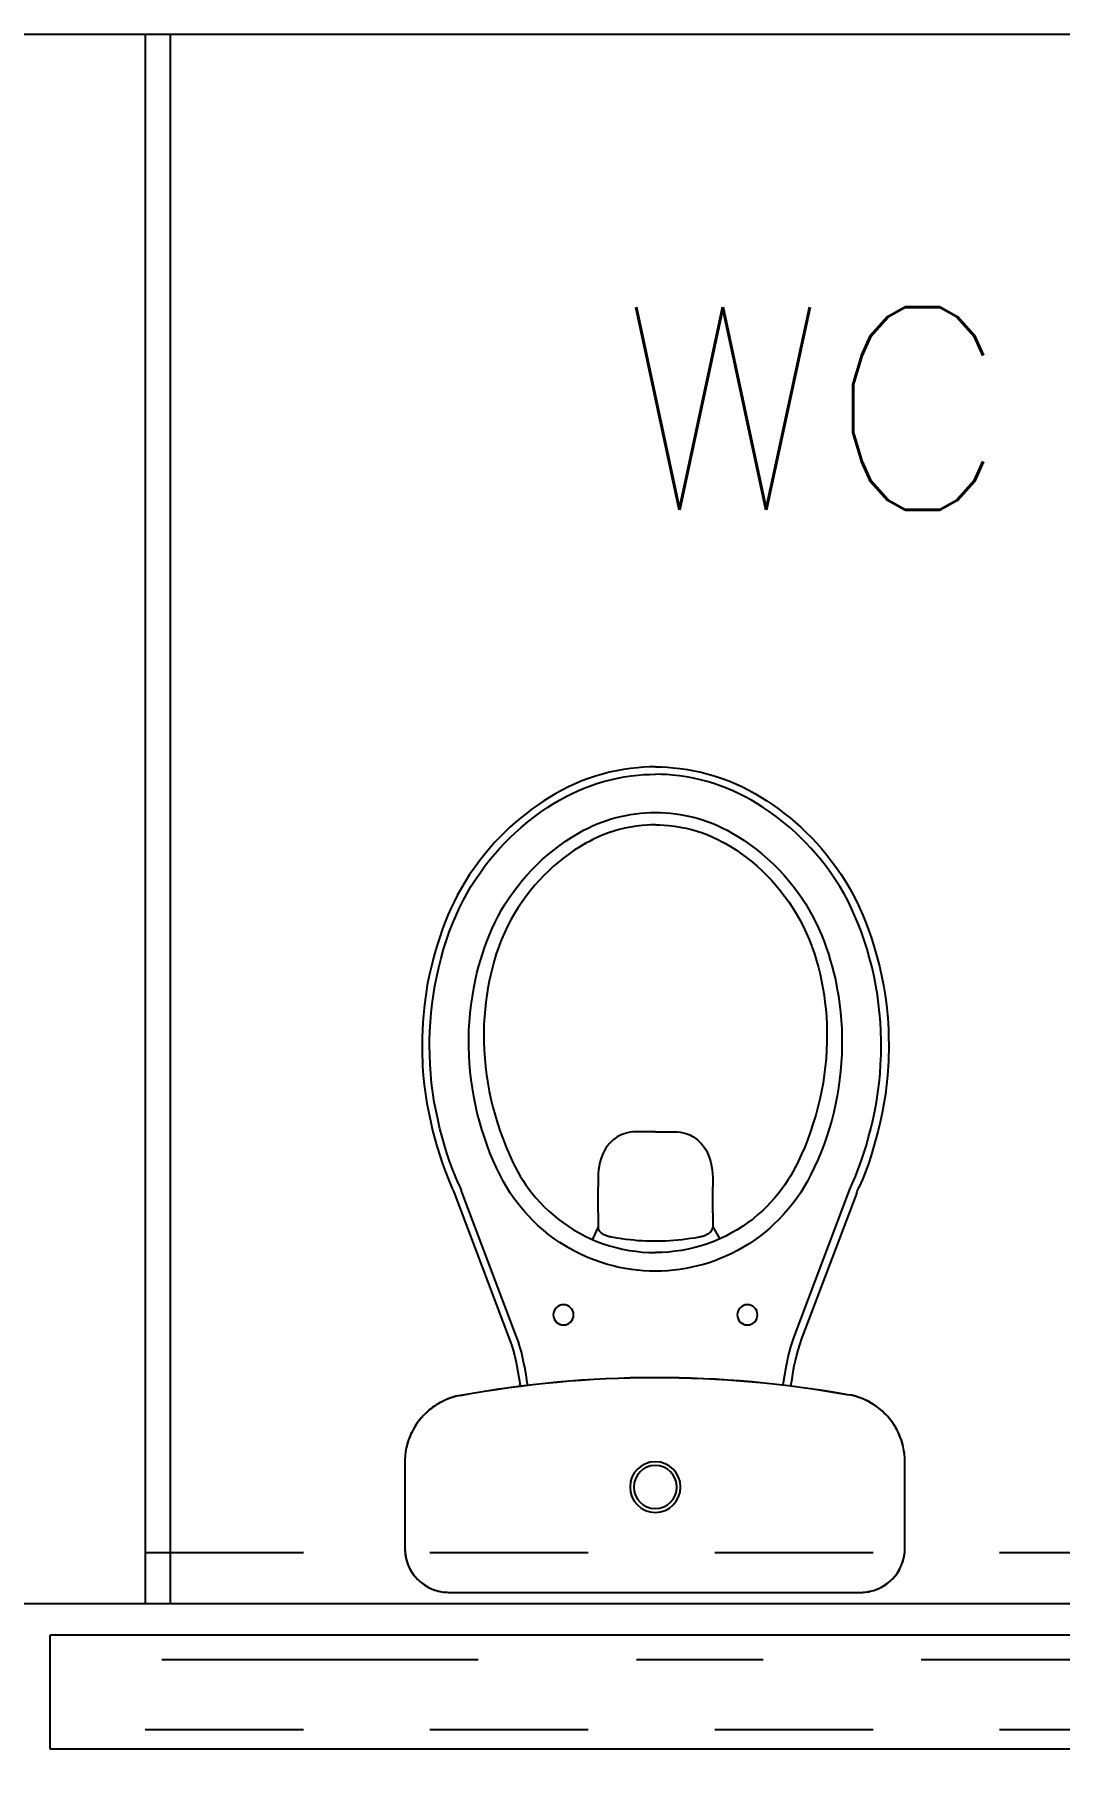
# Model space of a CAD drawing. Header units: millimetres. Extents: x 188.6 to 263.2, y 40.1 to 120.1.
# Drawn here: x 241.396 to 242.205, y 70.647 to 72.01 of the extents above; entities that cross this region are included whole.
import ezdxf

# ---------------------------------------------------------------- set-up
doc = ezdxf.new("R2010")
doc.units = ezdxf.units.MM
for name, pattern in [('ACAD_ISO14W100', [24, 12, -3, 0, -3, 0, -3, 0, -3]), ('DASHDOT2', [0.5, 0.25, -0.125, 0, -0.125]), ('HIDDEN2', [0.1875, 0.125, -0.0625])]:
    doc.linetypes.add(name, pattern=pattern)
for name, color, linetype in [('ARQ', 8, 'Continuous'), ('ARQ-TXT', 8, 'Continuous'), ('ESTR-VIGAS', 11, 'HIDDEN2'), ('ESTRUTURA', 7, 'Continuous'), ('GAS-TEXTO', 7, 'Continuous'), ('NORMO-AF', 2, 'Continuous'), ('SPDA-MALHA', 162, 'ACAD_ISO14W100')]:
    doc.layers.add(name, color=color, linetype=linetype)
doc.styles.add('60-75', font='romans.shx', dxfattribs={"height": 0.12})
doc.dimstyles.new('BOLAS75', dxfattribs={"dimtxt": 0.12, "dimasz": 0.075, "dimexe": 0.18, "dimexo": 0.06, "dimgap": 0.08, "dimtad": 0, "dimzin": 4, "dimdsep": 46, "dimtxsty": '60-75', "dimblk": 'ORIGIN', "dimcen": 0.09, "dimse1": 1, "dimse2": 1, "dimclrd": 244, "dimclrt": 7, "dimadec": 0, "dimazin": 0, "dimtfac": 1.8, "dimtix": 1, "dimtmove": 2, "dimatfit": 3, "dimldrblk": 'ORIGIN', "dimfxl": 0.18, "dimtvp": 2, "dimtolj": 1, "dimtzin": 4, "dimarcsym": 0})

# ---------------------------------------------------------------- blocks, each defined once
blk = doc.blocks.new('XREF-TIPO$0$P909+cd00_p-flat-1')
at = {"color": 0}
for p, q in [((0.162, 0), (-0.162, 0)), ((0.162, 0), (0.162, -0.0003)), ((-0.1633, -0.0003), (-0.1633, -0.0003)), ((0.162, -0.0003), (0.162, -0.0003)), ((-0.1982, -0.1031), (-0.1982, -0.0352)), ((-0.1982, -0.0352), (-0.1982, -0.0352)), ((-0.1982, -0.1031), (-0.1982, -0.0352)), ((0.1968, -0.0352), (0.1968, -0.1036)), ((0.1968, -0.0352), (0.1968, -0.0352)), ((0.1968, -0.0352), (0.1968, -0.1036)), ((-0.1982, -0.1031), (-0.1982, -0.1031)), ((0.1968, -0.1036), (0.1968, -0.1036)), ((-0.1542, -0.156), (-0.1542, -0.1561)), ((0.1527, -0.1565), (0.1527, -0.1565)), ((-0.1593, -0.3162), (-0.1154, -0.2002)), ((-0.1099, -0.2023), (-0.1537, -0.3183)), ((0.1094, -0.2023), (0.1532, -0.3183)), ((0.1588, -0.3162), (0.115, -0.2002)), ((-0.0002, -0.2691), (-0.0002, -0.2689)), ((-0.0454, -0.2892), (-0.0499, -0.2795)), ((0.045, -0.2893), (0.0503, -0.2799)), ((-0.0455, -0.2967), (-0.0455, -0.2893)), ((-0.0455, -0.2967), (-0.0455, -0.2969)), ((-0.0455, -0.2969), (-0.0455, -0.2967)), ((-0.0455, -0.3002), (-0.0455, -0.2969)), ((0.045, -0.2967), (0.045, -0.2893)), ((0.045, -0.2967), (0.045, -0.2969)), ((0.045, -0.2969), (0.045, -0.2967)), ((0.045, -0.3002), (0.045, -0.2969)), ((-0.0455, -0.3002), (-0.0455, -0.3208)), ((0.045, -0.3002), (0.045, -0.3208)), ((-0.0455, -0.3283), (-0.0455, -0.3208)), ((0.045, -0.3283), (0.045, -0.3208)), ((0.1611, -0.3201), (0.1611, -0.3201)), ((-0.1109, -0.3364), (-0.1107, -0.3361)), ((-0.1105, -0.3363), (-0.1107, -0.3366)), ((0.1102, -0.3366), (0.11, -0.3363)), ((0.1104, -0.3364), (0.1102, -0.3361)), ((-0.0002, -0.3643), (-0.0158, -0.3643)), ((-0.0002, -0.3643), (0.0153, -0.3643)), ((-0.1236, -0.5115), (-0.1237, -0.5111)), ((-0.1235, -0.5111), (-0.1234, -0.5114)), ((0.1229, -0.5114), (0.123, -0.5111)), ((0.1231, -0.5115), (0.1232, -0.5111)), ((-0.0551, -0.5924), (-0.0556, -0.5922)), ((-0.0555, -0.5921), (-0.055, -0.5923)), ((0.0546, -0.5923), (0.055, -0.5921)), ((0.0547, -0.5924), (0.0551, -0.5922)), ((-0.0002, -0.607), (-0.0002, -0.6069)), ((-0.0002, -0.607), (-0.0002, -0.607))]:
    blk.add_line(p, q, dxfattribs=at)
for points in [[(-0.1982, -0.0352, 0), (-0.198, -0.0318, 0), (-0.1975, -0.0284, 0), (-0.1967, -0.0251, 0), (-0.1955, -0.0219, 0), (-0.1941, -0.0188, 0), (-0.1923, -0.0158, 0), (-0.1903, -0.0131, 0), (-0.188, -0.0106, 0), (-0.1854, -0.0083, 0), (-0.1827, -0.0062, 0), (-0.1797, -0.0045, 0), (-0.1766, -0.003, 0), (-0.1734, -0.0018, 0), (-0.1701, -0.001, 0), (-0.1667, -0.0005, 0), (-0.1633, -0.0003, 0)], [(-0.1982, -0.0352, 0), (-0.1982, -0.0345, 0), (-0.1981, -0.0331, 0), (-0.198, -0.0317, 0), (-0.1978, -0.0303, 0), (-0.1976, -0.029, 0), (-0.1974, -0.0276, 0), (-0.197, -0.0263, 0), (-0.1967, -0.025, 0), (-0.1962, -0.0236, 0), (-0.1957, -0.0224, 0), (-0.1952, -0.0211, 0), (-0.1946, -0.0198, 0), (-0.194, -0.0186, 0), (-0.1933, -0.0174, 0), (-0.1926, -0.0163, 0), (-0.1918, -0.0151, 0), (-0.191, -0.014, 0), (-0.1902, -0.0129, 0), (-0.1893, -0.0119, 0), (-0.1883, -0.0109, 0), (-0.1874, -0.0099, 0), (-0.1864, -0.009, 0), (-0.1853, -0.0081, 0), (-0.1842, -0.0073, 0), (-0.1831, -0.0065, 0), (-0.182, -0.0057, 0), (-0.1808, -0.005, 0), (-0.1796, -0.0043, 0), (-0.1784, -0.0037, 0), (-0.1771, -0.0032, 0), (-0.1758, -0.0026, 0), (-0.1745, -0.0022, 0), (-0.1732, -0.0018, 0), (-0.1719, -0.0014, 0), (-0.1706, -0.0011, 0), (-0.1692, -0.0008, 0), (-0.1678, -0.0006, 0), (-0.1665, -0.0005, 0), (-0.1651, -0.0004, 0), (-0.1637, -0.0003, 0), (-0.1633, -0.0003, 0)], [(0.162, -0.0003, 0), (0.1654, -0.0005, 0), (0.1687, -0.001, 0), (0.1721, -0.0018, 0), (0.1753, -0.003, 0), (0.1784, -0.0045, 0), (0.1813, -0.0062, 0), (0.1841, -0.0083, 0), (0.1866, -0.0106, 0), (0.1889, -0.0131, 0), (0.191, -0.0158, 0), (0.1927, -0.0188, 0), (0.1942, -0.0219, 0), (0.1953, -0.0251, 0), (0.1962, -0.0284, 0), (0.1967, -0.0318, 0), (0.1968, -0.0352, 0)], [(0.162, -0.0003, 0), (0.1627, -0.0003, 0), (0.1641, -0.0004, 0), (0.1655, -0.0005, 0), (0.1668, -0.0007, 0), (0.1682, -0.0009, 0), (0.1696, -0.0012, 0), (0.1709, -0.0015, 0), (0.1722, -0.0019, 0), (0.1735, -0.0023, 0), (0.1748, -0.0028, 0), (0.1761, -0.0033, 0), (0.1773, -0.0039, 0), (0.1786, -0.0045, 0), (0.1798, -0.0052, 0), (0.1809, -0.0059, 0), (0.1821, -0.0067, 0), (0.1832, -0.0075, 0), (0.1842, -0.0083, 0), (0.1853, -0.0092, 0), (0.1863, -0.0102, 0), (0.1873, -0.0111, 0), (0.1882, -0.0122, 0), (0.1891, -0.0132, 0), (0.1899, -0.0143, 0), (0.1907, -0.0154, 0), (0.1915, -0.0166, 0), (0.1922, -0.0177, 0), (0.1928, -0.0189, 0), (0.1934, -0.0202, 0), (0.194, -0.0214, 0), (0.1945, -0.0227, 0), (0.195, -0.024, 0), (0.1954, -0.0253, 0), (0.1958, -0.0266, 0), (0.1961, -0.028, 0), (0.1963, -0.0293, 0), (0.1965, -0.0307, 0), (0.1967, -0.0321, 0), (0.1968, -0.0334, 0), (0.1968, -0.0348, 0), (0.1968, -0.0352, 0)], [(-0.1542, -0.156, 0), (-0.1571, -0.1554, 0), (-0.16, -0.1546, 0), (-0.1629, -0.1536, 0), (-0.1657, -0.1525, 0), (-0.1685, -0.1512, 0), (-0.1712, -0.1498, 0), (-0.1737, -0.1482, 0), (-0.1762, -0.1465, 0), (-0.1786, -0.1446, 0), (-0.1809, -0.1426, 0), (-0.1831, -0.1405, 0), (-0.1851, -0.1383, 0), (-0.187, -0.136, 0), (-0.1888, -0.1335, 0), (-0.1904, -0.131, 0), (-0.1919, -0.1284, 0), (-0.1932, -0.1256, 0), (-0.1944, -0.1229, 0), (-0.1955, -0.1201, 0), (-0.1963, -0.1172, 0), (-0.197, -0.1142, 0), (-0.1976, -0.1113, 0), (-0.1979, -0.1083, 0), (-0.1981, -0.1053, 0), (-0.1982, -0.1031, 0)], [(-0.1542, -0.1561, 0), (-0.1544, -0.156, 0), (-0.1561, -0.1557, 0), (-0.1578, -0.1553, 0), (-0.1594, -0.1548, 0), (-0.1611, -0.1543, 0), (-0.1627, -0.1538, 0), (-0.1643, -0.1532, 0), (-0.1658, -0.1525, 0), (-0.1674, -0.1518, 0), (-0.1689, -0.151, 0), (-0.1704, -0.1502, 0), (-0.1719, -0.1494, 0), (-0.1734, -0.1485, 0), (-0.1748, -0.1475, 0), (-0.1762, -0.1466, 0), (-0.1775, -0.1455, 0), (-0.1789, -0.1445, 0), (-0.1802, -0.1434, 0), (-0.1814, -0.1422, 0), (-0.1826, -0.141, 0), (-0.1838, -0.1398, 0), (-0.185, -0.1385, 0), (-0.1861, -0.1372, 0), (-0.1871, -0.1359, 0), (-0.1881, -0.1345, 0), (-0.1891, -0.1331, 0), (-0.19, -0.1317, 0), (-0.1909, -0.1302, 0), (-0.1917, -0.1287, 0), (-0.1925, -0.1272, 0), (-0.1933, -0.1257, 0), (-0.194, -0.1241, 0), (-0.1946, -0.1225, 0), (-0.1952, -0.1209, 0), (-0.1957, -0.1193, 0), (-0.1962, -0.1177, 0), (-0.1966, -0.116, 0), (-0.197, -0.1143, 0), (-0.1973, -0.1127, 0), (-0.1976, -0.111, 0), (-0.1978, -0.1093, 0), (-0.198, -0.1076, 0), (-0.1981, -0.1059, 0), (-0.1982, -0.1042, 0), (-0.1982, -0.1031, 0)], [(0.1968, -0.1036, 0), (0.1967, -0.1066, 0), (0.1965, -0.1096, 0), (0.1961, -0.1126, 0), (0.1955, -0.1156, 0), (0.1947, -0.1185, 0), (0.1938, -0.1214, 0), (0.1927, -0.1242, 0), (0.1915, -0.127, 0), (0.1901, -0.1297, 0), (0.1885, -0.1323, 0), (0.1868, -0.1348, 0), (0.185, -0.1372, 0), (0.1831, -0.1395, 0), (0.181, -0.1417, 0), (0.1788, -0.1438, 0), (0.1765, -0.1457, 0), (0.1741, -0.1476, 0), (0.1715, -0.1492, 0), (0.169, -0.1507, 0), (0.1663, -0.1521, 0), (0.1635, -0.1533, 0), (0.1607, -0.1544, 0), (0.1578, -0.1553, 0), (0.1549, -0.1561, 0), (0.1527, -0.1565, 0)], [(0.1968, -0.1036, 0), (0.1968, -0.1038, 0), (0.1968, -0.1055, 0), (0.1967, -0.1072, 0), (0.1966, -0.1089, 0), (0.1964, -0.1107, 0), (0.1961, -0.1123, 0), (0.1958, -0.114, 0), (0.1955, -0.1157, 0), (0.1951, -0.1173, 0), (0.1946, -0.119, 0), (0.1941, -0.1206, 0), (0.1935, -0.1222, 0), (0.1929, -0.1238, 0), (0.1922, -0.1254, 0), (0.1915, -0.127, 0), (0.1908, -0.1285, 0), (0.19, -0.13, 0), (0.1891, -0.1314, 0), (0.1882, -0.1329, 0), (0.1872, -0.1343, 0), (0.1862, -0.1357, 0), (0.1852, -0.1371, 0), (0.1841, -0.1384, 0), (0.183, -0.1397, 0), (0.1818, -0.1409, 0), (0.1806, -0.1421, 0), (0.1794, -0.1433, 0), (0.1781, -0.1444, 0), (0.1768, -0.1455, 0), (0.1755, -0.1465, 0), (0.1741, -0.1476, 0), (0.1727, -0.1485, 0), (0.1713, -0.1494, 0), (0.1698, -0.1503, 0), (0.1683, -0.1511, 0), (0.1668, -0.1519, 0), (0.1652, -0.1526, 0), (0.1636, -0.1533, 0), (0.1621, -0.1539, 0), (0.1604, -0.1545, 0), (0.1588, -0.155, 0), (0.1572, -0.1555, 0), (0.1555, -0.1559, 0), (0.1538, -0.1563, 0), (0.1527, -0.1565, 0)], [(-0.1154, -0.2002, 0), (-0.1154, -0.2002, 0), (-0.114, -0.1961, 0), (-0.1127, -0.1919, 0), (-0.1116, -0.1877, 0), (-0.1106, -0.1834, 0), (-0.1097, -0.1791, 0), (-0.1089, -0.1747, 0), (-0.1077, -0.1674, 0), (-0.1071, -0.1634, 0)], [(-0.1011, -0.1641, 0), (-0.1014, -0.1661, 0), (-0.1024, -0.1722, 0), (-0.1035, -0.1783, 0), (-0.1043, -0.1824, 0), (-0.1051, -0.1864, 0), (-0.1061, -0.1904, 0), (-0.1072, -0.1944, 0), (-0.1085, -0.1984, 0), (-0.1099, -0.2023, 0)], [(0.1007, -0.1643, 0), (0.101, -0.1661, 0), (0.1019, -0.1722, 0), (0.103, -0.1783, 0), (0.1038, -0.1824, 0), (0.1046, -0.1864, 0), (0.1056, -0.1904, 0), (0.1067, -0.1944, 0), (0.108, -0.1984, 0), (0.1094, -0.2023, 0)], [(0.115, -0.2002, 0), (0.115, -0.2002, 0), (0.1135, -0.1961, 0), (0.1122, -0.1919, 0), (0.1111, -0.1877, 0), (0.1101, -0.1834, 0), (0.1092, -0.1791, 0), (0.1084, -0.1747, 0), (0.1072, -0.1674, 0), (0.1066, -0.1636, 0)], [(-0.0002, -0.2542, 0), (-0.005, -0.2543, 0), (-0.0098, -0.2545, 0), (-0.0145, -0.2549, 0), (-0.0192, -0.2555, 0), (-0.024, -0.2563, 0), (-0.0288, -0.2572, 0), (-0.0335, -0.2583, 0), (-0.0382, -0.2596, 0), (-0.0437, -0.2613, 0), (-0.049, -0.2632, 0), (-0.0543, -0.2653, 0), (-0.0595, -0.2677, 0), (-0.0637, -0.2698, 0), (-0.0678, -0.272, 0), (-0.0719, -0.2744, 0), (-0.0758, -0.2769, 0), (-0.0797, -0.2796, 0), (-0.0843, -0.283, 0), (-0.0887, -0.2866, 0), (-0.093, -0.2903, 0), (-0.0971, -0.2943, 0), (-0.1003, -0.2976, 0), (-0.1035, -0.3011, 0), (-0.1065, -0.3047, 0), (-0.1094, -0.3084, 0), (-0.1122, -0.3122, 0), (-0.1151, -0.3165, 0), (-0.1179, -0.3209, 0), (-0.1205, -0.3254, 0), (-0.1229, -0.33, 0)], [(0.1224, -0.33, 0), (0.12, -0.3254, 0), (0.1174, -0.3209, 0), (0.1146, -0.3165, 0), (0.1117, -0.3122, 0), (0.1083, -0.3076, 0), (0.1047, -0.3031, 0), (0.101, -0.2989, 0), (0.0971, -0.2947, 0), (0.0937, -0.2915, 0), (0.0902, -0.2883, 0), (0.0867, -0.2853, 0), (0.083, -0.2824, 0), (0.0792, -0.2796, 0), (0.0745, -0.2764, 0), (0.0697, -0.2734, 0), (0.0647, -0.2706, 0), (0.0596, -0.268, 0), (0.0554, -0.266, 0), (0.051, -0.2642, 0), (0.0467, -0.2625, 0), (0.0422, -0.2609, 0), (0.0377, -0.2596, 0), (0.0331, -0.2583, 0), (0.0285, -0.2573, 0), (0.0238, -0.2563, 0), (0.0191, -0.2556, 0), (0.0143, -0.255, 0), (0.0095, -0.2545, 0), (0.0046, -0.2543, 0), (-0.0002, -0.2542, 0)], [(-0.1107, -0.3361, 0), (-0.1107, -0.3361, 0), (-0.1089, -0.3327, 0), (-0.107, -0.3294, 0), (-0.105, -0.3262, 0), (-0.1025, -0.3224, 0), (-0.0999, -0.3188, 0), (-0.0972, -0.3153, 0), (-0.0943, -0.3118, 0), (-0.0912, -0.3084, 0), (-0.0881, -0.3051, 0), (-0.0847, -0.3019, 0), (-0.0813, -0.2989, 0), (-0.0774, -0.2956, 0), (-0.0733, -0.2926, 0), (-0.0692, -0.2897, 0), (-0.0649, -0.2869, 0), (-0.0604, -0.2844, 0), (-0.0558, -0.282, 0), (-0.0512, -0.2798, 0), (-0.0464, -0.2777, 0), (-0.0414, -0.2759, 0), (-0.0364, -0.2742, 0), (-0.0312, -0.2728, 0), (-0.0261, -0.2716, 0), (-0.021, -0.2706, 0), (-0.0158, -0.2699, 0), (-0.0106, -0.2693, 0), (-0.0054, -0.269, 0), (-0.0002, -0.2689, 0)], [(0.1102, -0.3361, 0), (0.1102, -0.3361, 0), (0.1084, -0.3327, 0), (0.1065, -0.3294, 0), (0.1045, -0.3262, 0), (0.102, -0.3224, 0), (0.0994, -0.3188, 0), (0.0967, -0.3153, 0), (0.0938, -0.3118, 0), (0.0908, -0.3084, 0), (0.0876, -0.3051, 0), (0.0843, -0.3019, 0), (0.0808, -0.2989, 0), (0.0769, -0.2956, 0), (0.0729, -0.2926, 0), (0.0687, -0.2897, 0), (0.0644, -0.2869, 0), (0.0599, -0.2844, 0), (0.0553, -0.282, 0), (0.0507, -0.2798, 0), (0.0459, -0.2777, 0), (0.0409, -0.2759, 0), (0.0359, -0.2742, 0), (0.0308, -0.2728, 0), (0.0256, -0.2716, 0), (0.0205, -0.2706, 0), (0.0153, -0.2699, 0), (0.0101, -0.2693, 0), (0.005, -0.269, 0), (-0.0002, -0.2689, 0)], [(-0.043, -0.2844, 0), (-0.0431, -0.2844, 0), (-0.0434, -0.2847, 0), (-0.0437, -0.2851, 0), (-0.044, -0.2855, 0), (-0.0443, -0.286, 0), (-0.0446, -0.2865, 0), (-0.0449, -0.2871, 0), (-0.0451, -0.2878, 0), (-0.0453, -0.2885, 0), (-0.0454, -0.2892, 0), (-0.0455, -0.2893, 0)], [(-0.0349, -0.281, 0), (-0.0353, -0.2811, 0), (-0.036, -0.2813, 0), (-0.0367, -0.2814, 0), (-0.0374, -0.2817, 0), (-0.0382, -0.2819, 0), (-0.0388, -0.2821, 0), (-0.0395, -0.2824, 0), (-0.0401, -0.2827, 0), (-0.0407, -0.283, 0), (-0.0413, -0.2833, 0), (-0.0419, -0.2837, 0), (-0.0425, -0.284, 0), (-0.043, -0.2844, 0)], [(-0.0002, -0.2778, 0), (-0.0016, -0.2778, 0), (-0.0046, -0.2778, 0), (-0.0077, -0.2779, 0), (-0.0108, -0.2781, 0), (-0.014, -0.2783, 0), (-0.0171, -0.2786, 0), (-0.0203, -0.2789, 0), (-0.0236, -0.2793, 0), (-0.0268, -0.2797, 0), (-0.0301, -0.2802, 0), (-0.0333, -0.2807, 0), (-0.0349, -0.281, 0)], [(0.0344, -0.281, 0), (0.034, -0.281, 0), (0.0307, -0.2804, 0), (0.0274, -0.2799, 0), (0.0241, -0.2794, 0), (0.0209, -0.279, 0), (0.0176, -0.2787, 0), (0.0144, -0.2784, 0), (0.0112, -0.2781, 0), (0.008, -0.278, 0), (0.0049, -0.2778, 0), (0.0017, -0.2778, 0), (-0.0002, -0.2778, 0)], [(0.0425, -0.2844, 0), (0.0422, -0.2842, 0), (0.0416, -0.2838, 0), (0.0411, -0.2834, 0), (0.0405, -0.2831, 0), (0.0398, -0.2828, 0), (0.0392, -0.2825, 0), (0.0385, -0.2822, 0), (0.0378, -0.2819, 0), (0.0371, -0.2817, 0), (0.0364, -0.2815, 0), (0.0357, -0.2813, 0), (0.0349, -0.2811, 0), (0.0344, -0.281, 0)], [(0.045, -0.2893, 0), (0.0448, -0.2885, 0), (0.0446, -0.2878, 0), (0.0444, -0.2871, 0), (0.0441, -0.2865, 0), (0.0438, -0.2859, 0), (0.0435, -0.2854, 0), (0.0432, -0.285, 0), (0.0428, -0.2847, 0), (0.0425, -0.2844, 0), (0.0425, -0.2844, 0)], [(-0.0455, -0.2967, 0), (-0.0455, -0.2967, 0)], [(0.045, -0.2967, 0), (0.045, -0.2967, 0)], [(-0.1777, -0.372, 0), (-0.1777, -0.372, 0), (-0.1762, -0.3654, 0), (-0.1745, -0.3588, 0), (-0.1726, -0.3522, 0), (-0.1706, -0.3456, 0), (-0.1685, -0.3391, 0), (-0.1661, -0.3327, 0), (-0.1638, -0.3267, 0), (-0.1612, -0.3208, 0)], [(-0.1558, -0.3233, 0), (-0.1582, -0.329, 0), (-0.1605, -0.3348, 0), (-0.1628, -0.3411, 0), (-0.1649, -0.3474, 0), (-0.1669, -0.3538, 0), (-0.1687, -0.3603, 0), (-0.1704, -0.3668, 0), (-0.1719, -0.3733, 0)], [(0.1553, -0.3233, 0), (0.1577, -0.329, 0), (0.16, -0.3348, 0), (0.1623, -0.3411, 0), (0.1644, -0.3474, 0), (0.1664, -0.3538, 0), (0.1682, -0.3603, 0), (0.1699, -0.3668, 0), (0.1714, -0.3733, 0)], [(0.1773, -0.372, 0), (0.1773, -0.372, 0), (0.1757, -0.3654, 0), (0.174, -0.3588, 0), (0.1721, -0.3522, 0), (0.1701, -0.3456, 0), (0.168, -0.3391, 0), (0.1656, -0.3327, 0), (0.1633, -0.3267, 0), (0.1607, -0.3208, 0)], [(-0.1229, -0.33, 0), (-0.1257, -0.3359, 0), (-0.1284, -0.3418, 0), (-0.1309, -0.3478, 0), (-0.1332, -0.3539, 0), (-0.1353, -0.3601, 0), (-0.1373, -0.3663, 0), (-0.1392, -0.3727, 0), (-0.1409, -0.3792, 0), (-0.1424, -0.3857, 0), (-0.1437, -0.3923, 0), (-0.1448, -0.3989, 0), (-0.1458, -0.4055, 0), (-0.1465, -0.412, 0), (-0.147, -0.4185, 0), (-0.1474, -0.425, 0), (-0.1476, -0.4316, 0), (-0.1476, -0.4381, 0), (-0.1475, -0.4446, 0), (-0.1471, -0.4513, 0), (-0.1465, -0.458, 0), (-0.1458, -0.4647, 0), (-0.1448, -0.4714, 0), (-0.1437, -0.478, 0), (-0.1423, -0.4846, 0), (-0.1412, -0.4897, 0), (-0.1399, -0.4947, 0), (-0.1384, -0.4998, 0), (-0.1369, -0.5048, 0), (-0.1352, -0.5098, 0), (-0.1334, -0.5148, 0)], [(-0.1237, -0.5111, 0), (-0.1237, -0.5111, 0), (-0.1241, -0.5101, 0), (-0.1259, -0.5049, 0), (-0.1275, -0.4996, 0), (-0.129, -0.4943, 0), (-0.1303, -0.4889, 0), (-0.1315, -0.4835, 0), (-0.1326, -0.478, 0), (-0.1335, -0.4724, 0), (-0.1342, -0.4668, 0), (-0.1348, -0.4612, 0), (-0.1353, -0.4556, 0), (-0.1357, -0.4489, 0), (-0.1358, -0.4422, 0), (-0.1358, -0.4355, 0), (-0.1355, -0.4289, 0), (-0.1351, -0.4222, 0), (-0.1344, -0.4158, 0), (-0.1336, -0.4093, 0), (-0.1327, -0.4029, 0), (-0.1315, -0.3965, 0), (-0.1302, -0.3902, 0), (-0.1287, -0.3839, 0), (-0.1269, -0.3775, 0), (-0.125, -0.3711, 0), (-0.1229, -0.3647, 0), (-0.1206, -0.3585, 0), (-0.1182, -0.3523, 0), (-0.1155, -0.3461, 0), (-0.1133, -0.3413, 0), (-0.1109, -0.3364, 0)], [(-0.1109, -0.3364, 0), (-0.1108, -0.3365, 0), (-0.1107, -0.3366, 0), (-0.1107, -0.3366, 0), (-0.1107, -0.3366, 0)], [(-0.1105, -0.3363, 0), (-0.1105, -0.3363, 0), (-0.1105, -0.3362, 0), (-0.1106, -0.3362, 0), (-0.1107, -0.3361, 0)], [(-0.0318, -0.3593, 0), (-0.0335, -0.358, 0), (-0.0352, -0.3565, 0), (-0.0367, -0.3549, 0), (-0.0381, -0.3532, 0), (-0.0393, -0.3514, 0), (-0.0404, -0.3495, 0), (-0.0414, -0.3476, 0), (-0.0423, -0.3455, 0), (-0.0433, -0.3428, 0), (-0.0441, -0.34, 0), (-0.0447, -0.3371, 0), (-0.0451, -0.3342, 0), (-0.0454, -0.3313, 0), (-0.0455, -0.3283, 0)], [(0.0313, -0.3593, 0), (0.0331, -0.358, 0), (0.0347, -0.3565, 0), (0.0362, -0.3549, 0), (0.0376, -0.3532, 0), (0.0388, -0.3514, 0), (0.04, -0.3495, 0), (0.0409, -0.3476, 0), (0.0418, -0.3455, 0), (0.0428, -0.3428, 0), (0.0436, -0.34, 0), (0.0442, -0.3371, 0), (0.0446, -0.3342, 0), (0.0449, -0.3313, 0), (0.045, -0.3283, 0)], [(0.11, -0.3363, 0), (0.11, -0.3363, 0), (0.11, -0.3362, 0), (0.1101, -0.3362, 0), (0.1102, -0.3361, 0)], [(0.1104, -0.3364, 0), (0.1103, -0.3365, 0), (0.1102, -0.3366, 0), (0.1102, -0.3366, 0), (0.1102, -0.3366, 0)], [(0.1232, -0.5111, 0), (0.1232, -0.5111, 0), (0.1236, -0.5101, 0), (0.1254, -0.5049, 0), (0.127, -0.4996, 0), (0.1285, -0.4943, 0), (0.1298, -0.4889, 0), (0.131, -0.4835, 0), (0.1321, -0.478, 0), (0.133, -0.4724, 0), (0.1337, -0.4668, 0), (0.1344, -0.4612, 0), (0.1348, -0.4556, 0), (0.1352, -0.4489, 0), (0.1353, -0.4422, 0), (0.1353, -0.4355, 0), (0.135, -0.4289, 0), (0.1346, -0.4222, 0), (0.1339, -0.4158, 0), (0.1331, -0.4093, 0), (0.1322, -0.4029, 0), (0.131, -0.3965, 0), (0.1297, -0.3902, 0), (0.1282, -0.3839, 0), (0.1264, -0.3775, 0), (0.1245, -0.3711, 0), (0.1224, -0.3647, 0), (0.1201, -0.3585, 0), (0.1177, -0.3523, 0), (0.115, -0.3461, 0), (0.1128, -0.3413, 0), (0.1104, -0.3364, 0)], [(0.133, -0.5148, 0), (0.1347, -0.5099, 0), (0.1364, -0.5049, 0), (0.1379, -0.4999, 0), (0.1394, -0.4948, 0), (0.1407, -0.4897, 0), (0.1419, -0.4846, 0), (0.1432, -0.4782, 0), (0.1443, -0.4717, 0), (0.1452, -0.4653, 0), (0.146, -0.4588, 0), (0.1465, -0.4523, 0), (0.1469, -0.4458, 0), (0.1471, -0.4391, 0), (0.1471, -0.4323, 0), (0.147, -0.4256, 0), (0.1466, -0.4189, 0), (0.146, -0.4122, 0), (0.1453, -0.4055, 0), (0.1444, -0.3991, 0), (0.1433, -0.3927, 0), (0.142, -0.3863, 0), (0.1406, -0.3799, 0), (0.139, -0.3736, 0), (0.1372, -0.3674, 0), (0.1352, -0.361, 0), (0.133, -0.3546, 0), (0.1306, -0.3484, 0), (0.128, -0.3422, 0), (0.1253, -0.3361, 0), (0.1224, -0.33, 0)], [(-0.0158, -0.3643, 0), (-0.018, -0.3643, 0), (-0.0201, -0.364, 0), (-0.0222, -0.3636, 0), (-0.0242, -0.3631, 0), (-0.0258, -0.3625, 0), (-0.0274, -0.3619, 0), (-0.0289, -0.3611, 0), (-0.0304, -0.3603, 0), (-0.0318, -0.3593, 0)], [(0.0153, -0.3643, 0), (0.0175, -0.3643, 0), (0.0197, -0.364, 0), (0.0217, -0.3636, 0), (0.0237, -0.3631, 0), (0.0253, -0.3625, 0), (0.0269, -0.3619, 0), (0.0284, -0.3611, 0), (0.0299, -0.3603, 0), (0.0313, -0.3593, 0)], [(-0.1846, -0.4328, 0), (-0.1846, -0.4328, 0), (-0.1846, -0.4287, 0), (-0.1845, -0.4245, 0), (-0.1843, -0.4204, 0), (-0.1841, -0.4162, 0), (-0.1836, -0.4088, 0), (-0.1828, -0.4014, 0), (-0.1819, -0.3941, 0), (-0.1807, -0.3867, 0), (-0.1793, -0.3793, 0), (-0.1777, -0.372, 0)], [(-0.1719, -0.3733, 0), (-0.1735, -0.3806, 0), (-0.1749, -0.3879, 0), (-0.176, -0.3953, 0), (-0.177, -0.4027, 0), (-0.1777, -0.4102, 0), (-0.1782, -0.4177, 0), (-0.1785, -0.4252, 0), (-0.1786, -0.4328, 0)], [(0.1714, -0.3733, 0), (0.173, -0.3806, 0), (0.1744, -0.3879, 0), (0.1755, -0.3953, 0), (0.1765, -0.4027, 0), (0.1772, -0.4102, 0), (0.1777, -0.4177, 0), (0.178, -0.4252, 0), (0.1781, -0.4328, 0)], [(0.1841, -0.4328, 0), (0.1841, -0.4328, 0), (0.1841, -0.4287, 0), (0.184, -0.4245, 0), (0.1838, -0.4204, 0), (0.1836, -0.4162, 0), (0.1831, -0.4088, 0), (0.1823, -0.4014, 0), (0.1814, -0.3941, 0), (0.1802, -0.3867, 0), (0.1788, -0.3793, 0), (0.1773, -0.372, 0)], [(-0.0002, -0.6528, 0), (-0.0049, -0.6527, 0), (-0.0096, -0.6525, 0), (-0.0143, -0.6521, 0), (-0.0199, -0.6515, 0), (-0.0255, -0.6507, 0), (-0.031, -0.6497, 0), (-0.0365, -0.6485, 0), (-0.0419, -0.6471, 0), (-0.0475, -0.6455, 0), (-0.053, -0.6436, 0), (-0.0584, -0.6416, 0), (-0.0637, -0.6393, 0), (-0.069, -0.6369, 0), (-0.074, -0.6344, 0), (-0.0788, -0.6317, 0), (-0.0836, -0.6288, 0), (-0.0883, -0.6259, 0), (-0.0929, -0.6228, 0), (-0.0976, -0.6195, 0), (-0.1021, -0.616, 0), (-0.1066, -0.6125, 0), (-0.1109, -0.6088, 0), (-0.1151, -0.605, 0), (-0.1194, -0.601, 0), (-0.1235, -0.5969, 0), (-0.1275, -0.5926, 0), (-0.1313, -0.5882, 0), (-0.1351, -0.5838, 0), (-0.1392, -0.5785, 0), (-0.1432, -0.5731, 0), (-0.147, -0.5676, 0), (-0.1506, -0.5619, 0), (-0.154, -0.5561, 0), (-0.1567, -0.5511, 0), (-0.1593, -0.546, 0), (-0.1618, -0.5408, 0), (-0.1641, -0.5355, 0), (-0.1663, -0.5302, 0), (-0.1684, -0.5248, 0), (-0.1709, -0.5175, 0), (-0.1732, -0.5102, 0), (-0.1753, -0.5028, 0), (-0.1772, -0.4953, 0), (-0.1789, -0.4878, 0), (-0.1804, -0.4802, 0), (-0.1817, -0.4724, 0), (-0.1827, -0.4646, 0), (-0.1835, -0.4567, 0), (-0.184, -0.4507, 0), (-0.1843, -0.4448, 0), (-0.1845, -0.4388, 0), (-0.1846, -0.4328, 0)], [(-0.1786, -0.4328, 0), (-0.1786, -0.4367, 0), (-0.1784, -0.4439, 0), (-0.178, -0.4511, 0), (-0.1774, -0.4583, 0), (-0.1766, -0.4655, 0), (-0.1756, -0.4726, 0), (-0.1744, -0.4798, 0), (-0.173, -0.487, 0), (-0.1713, -0.4943, 0), (-0.1695, -0.5015, 0), (-0.1675, -0.5087, 0), (-0.1652, -0.5157, 0), (-0.1628, -0.5228, 0), (-0.1604, -0.5288, 0), (-0.1579, -0.5348, 0), (-0.1552, -0.5408, 0), (-0.1523, -0.5466, 0), (-0.1493, -0.5524, 0), (-0.1459, -0.5581, 0), (-0.1423, -0.5638, 0), (-0.1385, -0.5693, 0), (-0.1346, -0.5748, 0), (-0.1305, -0.58, 0), (-0.1268, -0.5844, 0), (-0.1231, -0.5886, 0), (-0.1192, -0.5927, 0), (-0.1152, -0.5967, 0), (-0.1111, -0.6006, 0), (-0.1061, -0.6051, 0), (-0.1009, -0.6094, 0), (-0.0955, -0.6136, 0), (-0.0901, -0.6175, 0), (-0.0855, -0.6206, 0), (-0.0809, -0.6236, 0), (-0.0761, -0.6264, 0), (-0.0713, -0.6291, 0), (-0.0664, -0.6315, 0), (-0.0615, -0.6338, 0), (-0.0565, -0.6359, 0), (-0.0515, -0.6378, 0), (-0.0464, -0.6396, 0), (-0.0412, -0.6411, 0), (-0.0358, -0.6426, 0), (-0.0303, -0.6438, 0), (-0.0249, -0.6448, 0), (-0.0193, -0.6456, 0), (-0.0138, -0.6462, 0), (-0.0093, -0.6466, 0), (-0.0048, -0.6468, 0), (-0.0002, -0.6469, 0)], [(-0.0002, -0.6528, 0), (0.0045, -0.6527, 0), (0.0092, -0.6525, 0), (0.0138, -0.6521, 0), (0.0194, -0.6515, 0), (0.025, -0.6507, 0), (0.0305, -0.6497, 0), (0.036, -0.6485, 0), (0.0414, -0.6471, 0), (0.047, -0.6455, 0), (0.0525, -0.6436, 0), (0.0579, -0.6416, 0), (0.0632, -0.6393, 0), (0.0685, -0.6369, 0), (0.0735, -0.6344, 0), (0.0783, -0.6317, 0), (0.0831, -0.6288, 0), (0.0878, -0.6259, 0), (0.0925, -0.6228, 0), (0.0971, -0.6195, 0), (0.1016, -0.616, 0), (0.1061, -0.6125, 0), (0.1104, -0.6088, 0), (0.1146, -0.605, 0), (0.1189, -0.601, 0), (0.123, -0.5969, 0), (0.127, -0.5926, 0), (0.1309, -0.5882, 0), (0.1346, -0.5838, 0), (0.1387, -0.5785, 0), (0.1427, -0.5731, 0), (0.1465, -0.5676, 0), (0.1501, -0.5619, 0), (0.1535, -0.5561, 0), (0.1562, -0.5511, 0), (0.1589, -0.546, 0), (0.1613, -0.5408, 0), (0.1636, -0.5355, 0), (0.1658, -0.5302, 0), (0.1679, -0.5248, 0), (0.1704, -0.5175, 0), (0.1727, -0.5102, 0), (0.1748, -0.5028, 0), (0.1767, -0.4953, 0), (0.1784, -0.4878, 0), (0.1799, -0.4802, 0), (0.1812, -0.4724, 0), (0.1822, -0.4646, 0), (0.183, -0.4567, 0), (0.1835, -0.4507, 0), (0.1838, -0.4448, 0), (0.184, -0.4388, 0), (0.1841, -0.4328, 0)], [(0.1781, -0.4328, 0), (0.1781, -0.4367, 0), (0.1779, -0.4439, 0), (0.1775, -0.4511, 0), (0.1769, -0.4583, 0), (0.1761, -0.4655, 0), (0.1751, -0.4726, 0), (0.1739, -0.4798, 0), (0.1725, -0.487, 0), (0.1709, -0.4943, 0), (0.169, -0.5015, 0), (0.167, -0.5087, 0), (0.1647, -0.5157, 0), (0.1623, -0.5228, 0), (0.16, -0.5288, 0), (0.1574, -0.5348, 0), (0.1547, -0.5408, 0), (0.1519, -0.5466, 0), (0.1488, -0.5524, 0), (0.1454, -0.5581, 0), (0.1418, -0.5638, 0), (0.1381, -0.5693, 0), (0.1341, -0.5748, 0), (0.13, -0.58, 0), (0.1263, -0.5844, 0), (0.1226, -0.5886, 0), (0.1187, -0.5927, 0), (0.1147, -0.5967, 0), (0.1106, -0.6006, 0), (0.1056, -0.6051, 0), (0.1004, -0.6094, 0), (0.0951, -0.6136, 0), (0.0896, -0.6175, 0), (0.085, -0.6206, 0), (0.0804, -0.6236, 0), (0.0756, -0.6264, 0), (0.0708, -0.6291, 0), (0.0659, -0.6315, 0), (0.061, -0.6338, 0), (0.056, -0.6359, 0), (0.051, -0.6378, 0), (0.0459, -0.6396, 0), (0.0407, -0.6411, 0), (0.0353, -0.6426, 0), (0.0299, -0.6438, 0), (0.0244, -0.6448, 0), (0.0188, -0.6456, 0), (0.0133, -0.6462, 0), (0.0088, -0.6466, 0), (0.0043, -0.6468, 0), (-0.0002, -0.6469, 0)], [(-0.1334, -0.5148, 0), (-0.1314, -0.5199, 0), (-0.1292, -0.525, 0), (-0.1269, -0.53, 0), (-0.1244, -0.5349, 0), (-0.1217, -0.5397, 0), (-0.1188, -0.5445, 0), (-0.1157, -0.5493, 0), (-0.1124, -0.554, 0), (-0.109, -0.5585, 0), (-0.1055, -0.5629, 0), (-0.1017, -0.5673, 0), (-0.0977, -0.5716, 0), (-0.0936, -0.5757, 0), (-0.0894, -0.5797, 0), (-0.085, -0.5835, 0), (-0.0803, -0.5873, 0), (-0.0755, -0.5909, 0), (-0.0706, -0.5943, 0), (-0.0656, -0.5976, 0), (-0.0604, -0.6007, 0)], [(-0.1237, -0.5111, 0), (-0.1235, -0.5111, 0), (-0.1235, -0.5111, 0)], [(-0.1236, -0.5115, 0), (-0.1235, -0.5114, 0), (-0.1234, -0.5114, 0), (-0.1234, -0.5114, 0)], [(-0.0556, -0.5922, 0), (-0.0556, -0.5922, 0), (-0.06, -0.5896, 0), (-0.0643, -0.5868, 0), (-0.0685, -0.5839, 0), (-0.0726, -0.5808, 0), (-0.0766, -0.5776, 0), (-0.0806, -0.5742, 0), (-0.0845, -0.5707, 0), (-0.0883, -0.567, 0), (-0.0919, -0.5632, 0), (-0.0954, -0.5593, 0), (-0.0989, -0.555, 0), (-0.1023, -0.5507, 0), (-0.1055, -0.5462, 0), (-0.1086, -0.5416, 0), (-0.1115, -0.5369, 0), (-0.1143, -0.5319, 0), (-0.117, -0.5268, 0), (-0.1194, -0.5216, 0), (-0.1217, -0.5164, 0), (-0.1236, -0.5115, 0)], [(0.0551, -0.5922, 0), (0.0551, -0.5922, 0), (0.0595, -0.5896, 0), (0.0638, -0.5868, 0), (0.068, -0.5839, 0), (0.0721, -0.5808, 0), (0.0761, -0.5776, 0), (0.0801, -0.5742, 0), (0.084, -0.5707, 0), (0.0878, -0.567, 0), (0.0914, -0.5632, 0), (0.0949, -0.5593, 0), (0.0984, -0.555, 0), (0.1018, -0.5507, 0), (0.1051, -0.5462, 0), (0.1081, -0.5416, 0), (0.111, -0.5369, 0), (0.1138, -0.5319, 0), (0.1165, -0.5268, 0), (0.1189, -0.5216, 0), (0.1212, -0.5164, 0), (0.1231, -0.5115, 0)], [(0.0599, -0.6007, 0), (0.0649, -0.5977, 0), (0.0698, -0.5946, 0), (0.0746, -0.5912, 0), (0.0793, -0.5878, 0), (0.0838, -0.5841, 0), (0.0883, -0.5802, 0), (0.0927, -0.5761, 0), (0.097, -0.5718, 0), (0.1011, -0.5674, 0), (0.105, -0.5629, 0), (0.1086, -0.5585, 0), (0.112, -0.5539, 0), (0.1151, -0.5494, 0), (0.1182, -0.5448, 0), (0.121, -0.54, 0), (0.1237, -0.5352, 0), (0.1263, -0.5302, 0), (0.1287, -0.5252, 0), (0.1309, -0.52, 0), (0.133, -0.5148, 0)], [(0.1231, -0.5115, 0), (0.123, -0.5114, 0), (0.1229, -0.5114, 0), (0.1229, -0.5114, 0)], [(0.1232, -0.5111, 0), (0.1231, -0.5111, 0), (0.123, -0.5111, 0)], [(-0.0556, -0.5922, 0), (-0.0555, -0.5921, 0), (-0.0555, -0.5921, 0), (-0.0555, -0.5921, 0)], [(-0.0551, -0.5924, 0), (-0.0551, -0.5923, 0), (-0.0551, -0.5923, 0)], [(-0.0002, -0.607, 0), (-0.0038, -0.607, 0), (-0.0073, -0.6068, 0), (-0.0108, -0.6065, 0), (-0.0154, -0.606, 0), (-0.0199, -0.6052, 0), (-0.0244, -0.6043, 0), (-0.0289, -0.6032, 0), (-0.0332, -0.602, 0), (-0.0374, -0.6006, 0), (-0.0416, -0.599, 0), (-0.0457, -0.5973, 0), (-0.0497, -0.5954, 0), (-0.0524, -0.5939, 0), (-0.0551, -0.5924, 0)], [(-0.0002, -0.607, 0), (0.0033, -0.607, 0), (0.0068, -0.6068, 0), (0.0103, -0.6065, 0), (0.0149, -0.606, 0), (0.0194, -0.6052, 0), (0.024, -0.6043, 0), (0.0284, -0.6032, 0), (0.0327, -0.602, 0), (0.0369, -0.6006, 0), (0.0411, -0.599, 0), (0.0452, -0.5973, 0), (0.0492, -0.5954, 0), (0.052, -0.5939, 0), (0.0547, -0.5924, 0)], [(0.0547, -0.5924, 0), (0.0546, -0.5923, 0), (0.0546, -0.5923, 0)], [(0.0551, -0.5922, 0), (0.055, -0.5921, 0), (0.055, -0.5921, 0), (0.055, -0.5921, 0)]]:
    blk.add_polyline3d(points, dxfattribs=at)
for centre, radius in [((-0.0003, -0.0836), 0.02), ((-0.0003, -0.0836), 0.017), ((-0.0729, -0.2197), 0.00801), ((0.0724, -0.2197), 0.00801)]:
    blk.add_circle(centre, radius, dxfattribs=at)
for centre, radius, start, end in [((-0.162, -0.0251), 0.0251, 89.9975, 101.7343), ((0.162, -0.0252), 0.0252, 75.4972, 90.0015), ((0.162, -0.025), 0.025, 72.4433, 75.4868), ((0.0005, 0.6791), 0.8493, 259.504, 280.3175), ((0.0005, 0.6791), 0.8494, 259.504, 280.3175), ((-0.2357, -0.2867), 0.0819, 335.3949, 338.8845), ((-0.233, -0.2883), 0.0848, 335.6518, 339.2799), ((0.2325, -0.2883), 0.0848, 200.7201, 204.3482), ((0.2352, -0.2867), 0.0819, 201.1155, 204.6051), ((-0.0002, -0.4954), 0.1213, 240.2551, 270.0006), ((-0.0002, -0.4954), 0.1213, 269.9993, 299.7449)]:
    blk.add_arc(centre, radius, start, end, dxfattribs=at)
blk = doc.blocks.new('ESTR-TP-29.09.2016')
at = {"layer": 'ESTR-VIGAS'}
for points in [[(36.555, 11.2952), (35.365, 11.2952)], [(36.555, 11.1552), (35.365, 11.1552)]]:
    blk.add_lwpolyline(points, dxfattribs=at)
blk = doc.blocks.new('_Origin')
at = {"layer": 'NORMO-AF', "color": 0, "lineweight": -2}
blk.add_line((0, 0), (-1, 0), dxfattribs=at)
blk.add_circle((0, 0), 0.5, dxfattribs=at)

msp = doc.modelspace()

# ---------------------------------------------------------------- linework, layer by layer
at = {"layer": 'ARQ'}
for p, q in [((242.4432, 72.0096), (240.6832, 72.0096)), ((242.4432, 72.0096), (240.6832, 72.0096)), ((241.4832, 72.0096), (241.4832, 70.7696)), ((241.4832, 72.0096), (241.4832, 70.7696)), ((241.5032, 70.7696), (241.5032, 72.0096)), ((241.5032, 70.7696), (241.5032, 72.0096)), ((241.3832, 70.7695), (243.1232, 70.7696)), ((241.3832, 70.7695), (243.1232, 70.7696)), ((243.1482, 70.7446), (241.4082, 70.7445)), ((242.4782, 70.7446), (241.4082, 70.7445)), ((243.1482, 70.7446), (241.4082, 70.7445)), ((242.4782, 70.7446), (241.4082, 70.7445)), ((241.4082, 70.6545), (241.4082, 70.7445)), ((241.4082, 70.6545), (241.4082, 70.7445)), ((241.4082, 70.6545), (241.4082, 70.7445)), ((241.4082, 70.6545), (241.4082, 70.7445)), ((243.3382, 70.6546), (241.4082, 70.6545)), ((243.3382, 70.6546), (241.4082, 70.6545))]:
    msp.add_line(p, q, dxfattribs=at)
at = {"layer": 'SPDA-MALHA', "linetype": 'DASHDOT2'}
msp.add_lwpolyline([(237.2962, 70.7253), (245.5145, 70.7253)], dxfattribs=at)

# ---------------------------------------------------------------- block references
at = {"layer": 'ARQ', "extrusion": (0, 0, -1), "zscale": -1, "rotation": 180}
msp.add_blockref('XREF-TIPO$0$P909+cd00_p-flat-1', (-241.8864, 70.778), dxfattribs=at)
msp.add_blockref('XREF-TIPO$0$P909+cd00_p-flat-1', (-241.8864, 70.778), dxfattribs=at)
at = {"layer": 'ESTRUTURA'}
msp.add_blockref('ESTR-TP-29.09.2016', (205.9531, 59.5144), dxfattribs=at)

# ---------------------------------------------------------------- texts
at = {"layer": 'ARQ-TXT', "style": '60-75'}
msp.add_text('WC', height=0.16, dxfattribs=at).set_placement((241.8572, 71.634))

# ---------------------------------------------------------------- leaders
at = {"layer": 'GAS-TEXTO'}
msp.add_leader([(245.6423, 70.7381), (244.0803, 67.708), (241.345, 67.708)], dimstyle='BOLAS75', dxfattribs=at)

doc.saveas('drawing.dxf')
